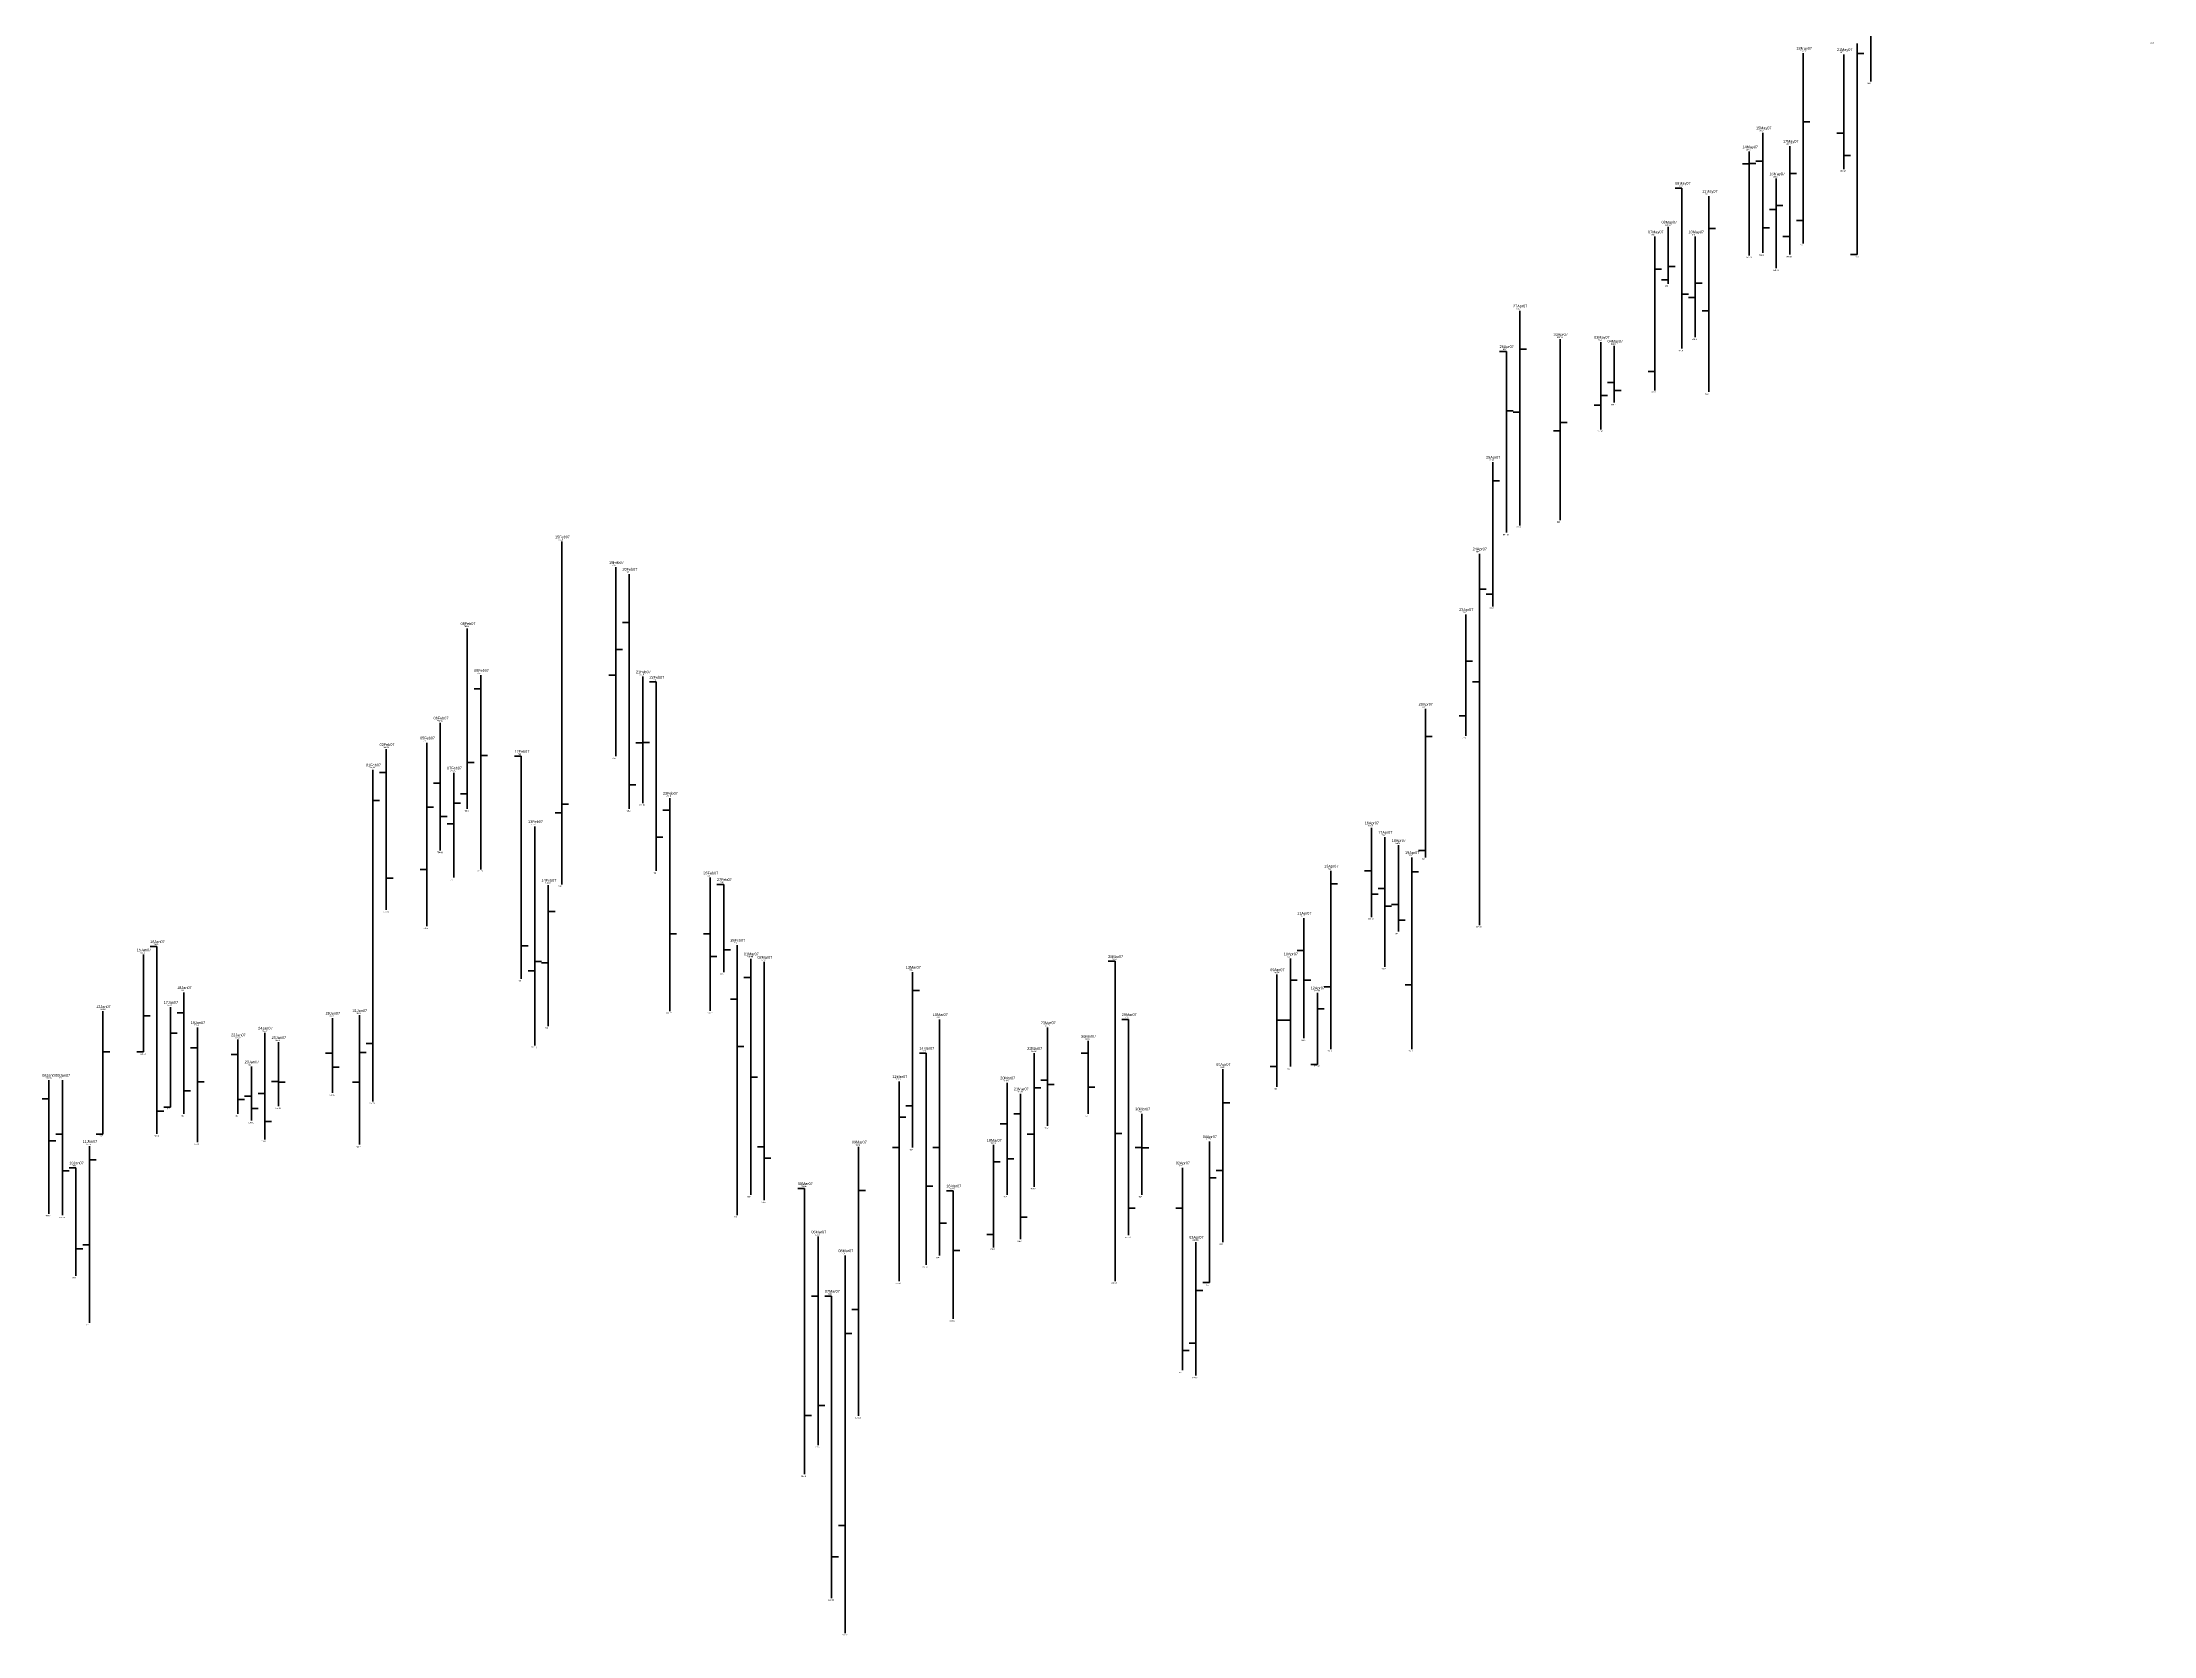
# Model space of a CAD drawing. Header units: inches. Extents: x 0 to 30000, y -20 to 2443.
# Drawn here: x 11916.5 to 12073, y 318.8 to 436.9 of the extents above; entities that cross this region are included whole.
import ezdxf

# ---------------------------------------------------------------- set-up
doc = ezdxf.new("R2010")
doc.units = ezdxf.units.IN
doc.header["$MEASUREMENT"] = 0
for name, color, linetype in [('DATE', 7, 'Continuous'), ('Graph', 7, 'Continuous'), ('Rate', 7, 'Continuous')]:
    doc.layers.add(name, color=color, linetype=linetype)
doc.styles.get("Standard").update_dxf_attribs({"font": 'arial.ttf'})

msp = doc.modelspace()

# ---------------------------------------------------------------- linework, layer by layer
at = {"layer": 'Graph', "color": 3, "lineweight": 35}
for p, q in [((12052, 440.3), (12052, 434)), ((12051, 436.81), (12051, 421.165)), ((12047, 436.105), (12047, 422)), ((12051, 436.065), (12051.5, 436.065)), ((12047, 430.995), (12047.5, 430.995)), ((12043, 428.8), (12043, 421.105)), ((12046, 429.21), (12046, 421.165)), ((12043, 427.9), (12042.5, 427.9)), ((12043, 427.93), (12043.5, 427.93)), ((12045, 426.8), (12045, 420.165)), ((12046, 427.18), (12046.5, 427.18)), ((12040, 425.5), (12040, 411)), ((12045, 424.5), (12044.5, 424.5)), ((12045, 424.815), (12045.5, 424.815)), ((12036, 422.5), (12036, 411.105)), ((12037, 423.22), (12037, 419)), ((12039, 422.5), (12039, 415.05)), ((12040, 423.095), (12040.5, 423.095)), ((12046, 422.505), (12045.5, 422.505)), ((12047, 423.7), (12046.5, 423.7)), ((12051, 421.165), (12050.5, 421.165)), ((12036, 420.095), (12036.5, 420.095)), ((12037, 420.29), (12037.5, 420.29)), ((12037, 419.3), (12036.5, 419.3)), ((12039, 418), (12038.5, 418)), ((12039, 419.06), (12039.5, 419.06)), ((12026, 417), (12026, 401.1)), ((12040, 417), (12039.5, 417)), ((12029, 414.895), (12029, 401.5)), ((12032, 414.69), (12032, 408.215)), ((12026, 414.165), (12026.5, 414.165)), ((12036, 412.5), (12035.5, 412.5)), ((12032, 410), (12031.5, 410)), ((12032, 410.74), (12032.5, 410.74)), ((12026, 409.5), (12025.5, 409.5)), ((12029, 408.715), (12029.5, 408.715)), ((12029, 408.1), (12028.5, 408.1)), ((12024, 405.8), (12024, 395.1)), ((12024, 404.4), (12024.5, 404.4)), ((11955, 399.9), (11955, 374.5)), ((11959, 398), (11959, 384)), ((12023, 399), (12023, 371.485)), ((12023, 396.385), (12023.5, 396.385)), ((12024, 396), (12023.5, 396)), ((12022, 394.5), (12022, 385.5)), ((11948, 393.47), (11948, 380.1)), ((11959, 391.915), (11959.5, 391.915)), ((11959, 390), (11958.5, 390)), ((11961, 389.9), (11961, 380.53)), ((12022, 391.035), (12022.5, 391.035)), ((12023, 389.5), (12022.5, 389.5)), ((12019, 387.5), (12019, 376.5)), ((12022, 387), (12021.5, 387)), ((11945, 385), (11945, 371.4)), ((11961, 385), (11960.5, 385)), ((11961, 385.01), (11961.5, 385.01)), ((12019, 385.455), (12019.5, 385.455)), ((11948, 383.53), (11948.5, 383.53)), ((11941, 382.99), (11941, 358.42)), ((11947, 382.765), (11947, 375)), ((11941, 380.705), (11941.5, 380.705)), ((11947, 380.515), (11947.5, 380.515)), ((11948, 381.2), (11947.5, 381.2)), ((11955, 380.44), (11955.5, 380.44)), ((11945, 380.225), (11945.5, 380.225)), ((11947, 379), (11946.5, 379)), ((11953, 378.8), (11953, 362.565)), ((11955, 379.8), (11954.5, 379.8)), ((11945, 375.6), (11944.5, 375.6)), ((12018, 376.5), (12018, 362.3)), ((12019, 377), (12018.5, 377)), ((11954, 374.445), (11954, 364)), ((12012, 375.5), (12012, 362.3)), ((12012, 374.54), (12012.5, 374.54)), ((12018, 375.44), (12018.5, 375.44)), ((11954, 372.5), (11954.5, 372.5)), ((11924, 369.3), (11924, 362.09)), ((11953, 368.1), (11952.5, 368.1)), ((11953, 368.79), (11953.5, 368.79)), ((11954, 368.7), (11953.5, 368.7)), ((11981, 368), (11981, 355)), ((12008, 367.82), (12008, 359.5)), ((12009, 369), (12009, 361)), ((11981, 366.65), (11981.5, 366.65)), ((12009, 367.395), (12009.5, 367.395)), ((12011, 366.47), (12011, 361.165)), ((12012, 366.9), (12011.5, 366.9)), ((12018, 367.065), (12017.5, 367.065)), ((11921, 365.095), (11921, 356)), ((11924, 364.755), (11924.5, 364.755)), ((11926, 365.4), (11926, 358)), ((11940, 364.8), (11940, 355.22)), ((12011, 365.29), (12011.5, 365.29)), ((11926, 363.475), (11926.5, 363.475)), ((12008, 364.43), (12008.5, 364.43)), ((12009, 364.43), (12008.5, 364.43)), ((11921, 362.09), (11921.5, 362.09)), ((11924, 362.09), (11923.5, 362.09)), ((11940, 362.035), (11940.5, 362.035)), ((11941, 362.7), (11940.5, 362.7)), ((11990, 361.99), (11990, 352.1)), ((12004, 360.8), (12004, 348)), ((12008, 361), (12007.5, 361)), ((12011, 361.165), (12010.5, 361.165)), ((11940, 359.85), (11939.5, 359.85)), ((11980, 359.9), (11980, 345.1)), ((11990, 359.435), (11990.5, 359.435)), ((11926, 358), (11925.5, 358)), ((11980, 357.25), (11980.5, 357.25)), ((11981, 358.1), (11980.5, 358.1)), ((12004, 358.315), (12004.5, 358.315)), ((11921, 356), (11920.5, 356)), ((11990, 356), (11989.5, 356)), ((12003, 355.45), (12003, 345)), ((11920, 355.1), (11920, 342)), ((11920, 354.09), (11920.5, 354.09)), ((11977, 355.05), (11977, 335.11)), ((11980, 355), (11979.5, 355)), ((11987, 355.19), (11987, 347.6)), ((11987, 353.945), (11987.5, 353.945)), ((12003, 352.75), (12003.5, 352.75)), ((12004, 353.3), (12003.5, 353.3)), ((11977, 351.83), (11977.5, 351.83)), ((11920, 347.8), (11919.5, 347.8)), ((11987, 348.55), (11986.5, 348.55)), ((12002, 347.995), (12002, 338.1)), ((11976, 347), (11976, 319.025)), ((12002, 344.42), (12002.5, 344.42)), ((12003, 345), (12002.5, 345)), ((11977, 343.01), (11976.5, 343.01)), ((11976, 341.22), (11976.5, 341.22)), ((12002, 340.5), (12001.5, 340.5)), ((11976, 327), (11975.5, 327))]:
    msp.add_line(p, q, dxfattribs=at)
at = {"layer": 'Graph', "color": 1, "lineweight": 35}
for p, q in [((12050, 436), (12050, 427.51)), ((12044, 430.2), (12044, 421.3)), ((12050, 430.16), (12049.5, 430.16)), ((12044, 428.1), (12043.5, 428.1)), ((12050, 428.5), (12050.5, 428.5)), ((12038, 426.1), (12037.5, 426.1)), ((12038, 426.1), (12038, 414.2)), ((12044, 423.155), (12044.5, 423.155)), ((12038, 418.235), (12038.5, 418.235)), ((12025, 414), (12024.5, 414)), ((12025, 414), (12025, 400.565)), ((12033, 414.4), (12033, 410.2)), ((12033, 411.7), (12032.5, 411.7)), ((12033, 411.105), (12033.5, 411.105)), ((12025, 409.6), (12025.5, 409.6)), ((11960, 397.5), (11960, 380.1)), ((11960, 393.9), (11959.5, 393.9)), ((11949, 390), (11949, 375.61)), ((11949, 389), (11948.5, 389)), ((11962, 389.5), (11961.5, 389.5)), ((11962, 389.5), (11962, 375.5)), ((11946, 386.47), (11946, 377.015)), ((11942, 384.51), (11942, 372.605)), ((11949, 384.045), (11949.5, 384.045)), ((11952, 384), (11951.5, 384)), ((11952, 384), (11952, 367.5)), ((11942, 382.795), (11941.5, 382.795)), ((11946, 382), (11945.5, 382)), ((11960, 381.89), (11960.5, 381.89)), ((11963, 380.9), (11963, 365.11)), ((11946, 379.54), (11946.5, 379.54)), ((11963, 380), (11962.5, 380)), ((12015, 378.7), (12015, 372.08)), ((11962, 378.01), (11962.5, 378.01)), ((12016, 378), (12016, 368.4)), ((12017, 377.4), (12017, 371)), ((11942, 374.95), (11942.5, 374.95)), ((11966, 375), (11966, 365.12)), ((11967, 374.5), (11966.5, 374.5)), ((11967, 374.5), (11967, 368)), ((12015, 375.5), (12014.5, 375.5)), ((12016, 374.2), (12015.5, 374.2)), ((12015, 373.77), (12015.5, 373.77)), ((12016, 372.875), (12016.5, 372.875)), ((12017, 373), (12016.5, 373)), ((12010, 372), (12010, 363.1)), ((12017, 371.85), (12017.5, 371.85)), ((11925, 369.9), (11924.5, 369.9)), ((11925, 369.9), (11925, 356.005)), ((11952, 369.96), (11952.5, 369.96)), ((11963, 370.835), (11963.5, 370.835)), ((11966, 370.835), (11965.5, 370.835)), ((11967, 369.65), (11967.5, 369.65)), ((11968, 370), (11968, 350)), ((12010, 369.59), (12009.5, 369.59)), ((11966, 369.165), (11966.5, 369.165)), ((11969, 368.99), (11969, 351.5)), ((11970, 368.75), (11970, 351.1)), ((11996, 368.8), (11995.5, 368.8)), ((11996, 368.8), (11996, 345.105)), ((11927, 366.5), (11927, 357.5)), ((11969, 367.6), (11968.5, 367.6)), ((12010, 367.405), (12010.5, 367.405)), ((11927, 364.99), (11926.5, 364.99)), ((11938, 364.6), (11938, 359.055)), ((11968, 366), (11967.5, 366)), ((11928, 363.9), (11928, 355.4)), ((11933, 363.495), (11933, 355.6)), ((11983, 364.5), (11983, 347)), ((11991, 363.895), (11991, 356.6)), ((11997, 364.5), (11996.5, 364.5)), ((11997, 364.5), (11997, 348.505)), ((11928, 362.4), (11927.5, 362.4)), ((11931, 361.9), (11930.5, 361.9)), ((11931, 362.995), (11931, 357.5)), ((11934, 362.8), (11934, 358.065)), ((11938, 362), (11937.5, 362)), ((11968, 362.48), (11968.5, 362.48)), ((11982, 362), (11981.5, 362)), ((11982, 362), (11982, 346.3)), ((11994, 362), (11993.5, 362)), ((11994, 362.9), (11994, 357.5)), ((11917, 359.995), (11917, 350.1)), ((11918, 360), (11918, 349.99)), ((11932, 361), (11932, 357.005)), ((11938, 360.95), (11938.5, 360.95)), ((11969, 360.205), (11969.5, 360.205)), ((11991, 360), (11990.5, 360)), ((11917, 358.6), (11916.5, 358.6)), ((11927, 359.195), (11927.5, 359.195)), ((11928, 359.865), (11928.5, 359.865)), ((11931, 358.57), (11931.5, 358.57)), ((11932, 358.8), (11931.5, 358.8)), ((11933, 359), (11932.5, 359)), ((11934, 359.9), (11933.5, 359.9)), ((11934, 359.855), (11934.5, 359.855)), ((11988, 359.8), (11988, 351.5)), ((11989, 358.99), (11989, 348.2)), ((11991, 359.67), (11991.5, 359.67)), ((11994, 359.48), (11994.5, 359.48)), ((11925, 357.705), (11925.5, 357.705)), ((11932, 357.89), (11932.5, 357.89)), ((11933, 356.925), (11933.5, 356.925)), ((11989, 357.495), (11988.5, 357.495)), ((11998, 357.5), (11998, 351.5)), ((11917, 355.51), (11917.5, 355.51)), ((11918, 356), (11917.5, 356)), ((11988, 356.76), (11987.5, 356.76)), ((11996, 356.04), (11996.5, 356.04)), ((11970, 355.065), (11969.5, 355.065)), ((11970, 354.225), (11970.5, 354.225)), ((11983, 355), (11982.5, 355)), ((11988, 354.155), (11988.5, 354.155)), ((11998, 355), (11997.5, 355)), ((11998, 354.97), (11998.5, 354.97)), ((11918, 353.275), (11918.5, 353.275)), ((11919, 353.5), (11918.5, 353.5)), ((11919, 353.5), (11919, 345.5)), ((11982, 352.13), (11982.5, 352.13)), ((12001, 353.5), (12001, 338.5)), ((11973, 351.97), (11972.5, 351.97)), ((11973, 351.97), (11973, 330.8)), ((11984, 351.8), (11983.5, 351.8)), ((11984, 351.8), (11984, 342.3)), ((11983, 349.39), (11983.5, 349.39)), ((11989, 349.835), (11989.5, 349.835)), ((11997, 350.5), (11997.5, 350.5)), ((12001, 350.5), (12000.5, 350.5)), ((11919, 347.49), (11919.5, 347.49)), ((11974, 348.4), (11974, 332.95)), ((11984, 347.365), (11984.5, 347.365)), ((11974, 344), (11973.5, 344)), ((11975, 344), (11974.5, 344)), ((11975, 344), (11975, 321.61)), ((12001, 339.965), (12001.5, 339.965)), ((11973, 335.14), (11973.5, 335.14)), ((11974, 335.89), (11974.5, 335.89)), ((11975, 324.675), (11975.5, 324.675))]:
    msp.add_line(p, q, dxfattribs=at)

# ---------------------------------------------------------------- texts
at = {"layer": 'DATE'}
for s, p in [('18May07', (12046.5, 436.355)), ('21May07', (12049.5, 436.25)), ('15May07', (12043.5, 430.45)), ('14May07', (12042.5, 429.05)), ('17May07', (12045.5, 429.46)), ('16May07', (12044.5, 427.05)), ('09May07', (12037.5, 426.35)), ('11May07', (12039.5, 425.75)), ('07May07', (12035.5, 422.75)), ('08May07', (12036.5, 423.47)), ('10May07', (12038.5, 422.75)), ('27Apr07', (12025.5, 417.25)), ('30Apr07', (12028.5, 415.145)), ('03May07', (12031.5, 414.94)), ('04May07', (12032.5, 414.65)), ('26Apr07', (12024.5, 414.25)), ('25Apr07', (12023.5, 406.05)), ('15Feb07', (11954.5, 400.15)), ('24Apr07', (12022.5, 399.25)), ('19Feb07', (11958.5, 398.25)), ('20Feb07', (11959.5, 397.75)), ('23Apr07', (12021.5, 394.75)), ('08Feb07', (11947.5, 393.72)), ('09Feb07', (11948.5, 390.25)), ('21Feb07', (11960.5, 390.15)), ('22Feb07', (11961.5, 389.75)), ('06Feb07', (11945.5, 386.72)), ('20Apr07', (12018.5, 387.75)), ('02Feb07', (11941.5, 384.76)), ('05Feb07', (11944.5, 385.25)), ('01Feb07', (11940.5, 383.24)), ('12Feb07', (11951.5, 384.25)), ('07Feb07', (11946.5, 383.015)), ('23Feb07', (11962.5, 381.15)), ('13Feb07', (11952.5, 379.05)), ('16Apr07', (12014.5, 378.95)), ('17Apr07', (12015.5, 378.25)), ('18Apr07', (12016.5, 377.65)), ('13Apr07', (12011.5, 375.75)), ('19Apr07', (12017.5, 376.75)), ('14Feb07', (11953.5, 374.695)), ('26Feb07', (11965.5, 375.25)), ('27Feb07', (11966.5, 374.75)), ('11Apr07', (12009.5, 372.25)), ('15Jan07', (11923.5, 369.55)), ('16Jan07', (11924.5, 370.15)), ('28Feb07', (11967.5, 370.25)), ('01Mar07', (11968.5, 369.24)), ('10Apr07', (12008.5, 369.25)), ('02Mar07', (11969.5, 369)), ('13Mar07', (11980.5, 368.25)), ('28Mar07', (11995.5, 369.05)), ('09Apr07', (12007.5, 368.07)), ('18Jan07', (11926.5, 366.75)), ('12Apr07', (12010.5, 366.72)), ('12Jan07', (11920.5, 365.345)), ('17Jan07', (11925.5, 365.65)), ('29Jan07', (11937.5, 364.85)), ('31Jan07', (11939.5, 365.05)), ('15Mar07', (11982.5, 364.75)), ('29Mar07', (11996.5, 364.75)), ('19Jan07', (11927.5, 364.15)), ('22Jan07', (11930.5, 363.245)), ('24Jan07', (11932.5, 363.745)), ('25Jan07', (11933.5, 363.05)), ('23Mar07', (11990.5, 364.145)), ('26Mar07', (11993.5, 363.15)), ('14Mar07', (11981.5, 362.25)), ('22Mar07', (11989.5, 362.24)), ('08Jan07', (11916.5, 360.245)), ('09Jan07', (11917.5, 360.25)), ('23Jan07', (11931.5, 361.25)), ('12Mar07', (11979.5, 360.15)), ('20Mar07', (11987.5, 360.05)), ('05Apr07', (12003.5, 361.05)), ('21Mar07', (11988.5, 359.24)), ('30Mar07', (11997.5, 357.75)), ('11Jan07', (11919.5, 355.35)), ('09Mar07', (11976.5, 355.3)), ('19Mar07', (11986.5, 355.44)), ('04Apr07', (12002.5, 355.7)), ('10Jan07', (11918.5, 353.75)), ('02Apr07', (12000.5, 353.75)), ('05Mar07', (11972.5, 352.22)), ('16Mar07', (11983.5, 352.05)), ('06Mar07', (11973.5, 348.65)), ('08Mar07', (11975.5, 347.25)), ('03Apr07', (12001.5, 348.245)), ('07Mar07', (11974.5, 344.25))]:
    msp.add_text(s, height=0.2, dxfattribs=at).set_placement(p)
at = {"layer": 'Rate'}
for s, p in [('874', (12072.75, 436.8)), ('872.21', (12046.75, 436.205)), ('872', (12049.75, 436.1)), ('868', (12051.75, 433.8)), ('860.4', (12043.75, 430.3)), ('857.6', (12042.75, 428.9)), ('858.42', (12045.75, 429.31)), ('855.02', (12049.75, 427.31)), ('852.2', (12037.75, 426.2)), ('851', (12039.75, 425.6)), ('853.6', (12044.75, 426.9)), ('845', (12035.75, 422.6)), ('846.44', (12036.75, 423.32)), ('845', (12038.75, 422.6)), ('842.21', (12042.75, 420.905)), ('842.6', (12043.75, 421.1)), ('842.33', (12045.75, 420.965)), ('844', (12046.75, 421.8)), ('842.33', (12050.75, 420.965)), ('840.33', (12044.75, 419.965)), ('838', (12036.75, 418.8)), ('834', (12025.75, 417.1)), ('829.79', (12028.75, 414.995)), ('829.38', (12031.75, 414.79)), ('830.1', (12038.75, 414.85)), ('828', (12024.75, 414.1)), ('828.8', (12032.75, 414.5)), ('828.4', (12037.75, 414)), ('820.4', (12032.75, 410)), ('822.21', (12035.75, 410.905)), ('822', (12039.75, 410.8)), ('816.43', (12031.75, 408.015)), ('811.6', (12023.75, 405.9)), ('802.2', (12025.75, 400.9)), ('803', (12028.75, 401.3)), ('799.8', (11954.75, 400)), ('798', (12022.75, 399.1)), ('801.13', (12024.75, 400.365)), ('796', (11958.75, 398.1)), ('795', (11959.75, 397.6)), ('789', (12021.75, 394.6)), ('790.2', (12023.75, 394.9)), ('786.94', (11947.75, 393.57)), ('780', (11948.75, 390.1)), ('779.8', (11960.75, 390)), ('779', (11961.75, 389.6)), ('772.94', (11945.75, 386.57)), ('775', (12018.75, 387.6)), ('770', (11944.75, 385.1)), ('771', (12021.75, 385.3)), ('769.02', (11941.75, 384.61)), ('768', (11951.75, 384.1)), ('768', (11958.75, 383.8)), ('765.98', (11940.75, 383.09)), ('765.53', (11946.75, 382.865)), ('761.06', (11960.75, 380.33)), ('761.8', (11962.75, 381)), ('760.2', (11947.75, 379.9)), ('757.6', (11952.75, 378.9)), ('760.2', (11959.75, 379.9)), ('757.4', (12014.75, 378.8)), ('756', (12015.75, 378.1)), ('754.8', (12016.75, 377.5)), ('754.03', (11945.75, 376.815)), ('751', (12011.75, 375.6)), ('753', (12017.75, 376.6)), ('753', (12018.75, 376.3)), ('750', (11946.75, 374.8)), ('751.22', (11948.75, 375.41)), ('748.89', (11953.75, 374.545)), ('749', (11954.75, 374.3)), ('751', (11961.75, 375.3)), ('750', (11965.75, 375.1)), ('749', (11966.75, 374.6)), ('745.21', (11941.75, 372.405)), ('742.8', (11944.75, 371.2)), ('744', (12009.75, 372.1)), ('744.16', (12014.75, 371.88)), ('742', (12016.75, 370.8)), ('742.97', (12022.75, 371.285)), ('738.6', (11923.75, 369.4)), ('739.8', (11924.75, 370)), ('740', (11967.75, 370.1)), ('736', (11966.75, 367.8)), ('737.98', (11968.75, 369.09)), ('737.5', (11969.75, 368.85)), ('736', (11980.75, 368.1)), ('737.6', (11995.75, 368.9)), ('735.64', (12007.75, 367.92)), ('738', (12008.75, 369.1)), ('736.8', (12015.75, 368.2)), ('733', (11926.75, 366.6)), ('735', (11951.75, 367.3)), ('732.94', (12010.75, 366.57)), ('730.19', (11920.75, 365.195)), ('730.8', (11925.75, 365.5)), ('729.2', (11937.75, 364.7)), ('729.6', (11939.75, 364.9)), ('730.22', (11962.75, 364.91)), ('730.24', (11965.75, 364.92)), ('729', (11982.75, 364.6)), ('729', (11996.75, 364.6)), ('727.8', (11927.75, 364)), ('725.99', (11930.75, 363.095)), ('726.99', (11932.75, 363.595)), ('728', (11953.75, 363.8)), ('727.79', (11990.75, 363.995)), ('725.8', (11993.75, 363)), ('724.18', (11923.75, 361.89)), ('725.6', (11933.75, 362.9)), ('725.13', (11952.75, 362.365)), ('724', (11981.75, 362.1)), ('723.98', (11989.75, 362.09)), ('726.2', (12009.75, 362.9)), ('724.6', (12011.75, 362.1)), ('724.6', (12017.75, 362.1)), ('719.99', (11916.75, 360.095)), ('720', (11917.75, 360.1)), ('722', (11931.75, 361.1)), ('719.8', (11979.75, 360)), ('719.6', (11987.75, 359.9)), ('721.6', (12003.75, 360.9)), ('722', (12008.75, 360.8)), ('722.33', (12010.75, 360.965)), ('718.11', (11937.75, 358.855)), ('717.98', (11988.75, 359.09)), ('719', (12007.75, 359.3)), ('716', (11925.75, 357.8)), ('715', (11926.75, 357.3)), ('715', (11930.75, 357.3)), ('714.01', (11931.75, 356.805)), ('716.13', (11933.75, 357.865)), ('716.84', (11940.75, 358.22)), ('715', (11993.75, 357.3)), ('715', (11997.75, 357.6)), ('710.2', (11919.75, 355.2)), ('712', (11920.75, 355.8)), ('712.01', (11924.75, 355.805)), ('710.8', (11927.75, 355.2)), ('711.2', (11932.75, 355.4)), ('710.1', (11976.75, 355.15)), ('710.38', (11986.75, 355.29)), ('713.2', (11990.75, 356.4)), ('710.9', (12002.75, 355.55)), ('707', (11918.75, 353.6)), ('710.44', (11939.75, 355.02)), ('710', (11980.75, 354.8)), ('707', (12000.75, 353.6)), ('703.94', (11972.75, 352.07)), ('703', (11968.75, 351.3)), ('702.2', (11969.75, 350.9)), ('703.6', (11983.75, 351.9)), ('703', (11987.75, 351.3)), ('704.2', (11989.75, 351.9)), ('703', (11997.75, 351.3)), ('700.2', (11916.75, 349.9)), ('699.98', (11917.75, 349.79)), ('700', (11967.75, 349.8)), ('696.8', (11973.75, 348.5)), ('695.2', (11986.75, 347.4)), ('696.4', (11988.75, 348)), ('697.01', (11996.75, 348.305)), ('695.99', (12001.75, 348.095)), ('696', (12003.75, 347.8)), ('694', (11975.75, 347.1)), ('692.6', (11981.75, 346.1)), ('694', (11982.75, 346.8)), ('691', (11918.75, 345.3)), ('690.2', (11979.75, 344.9)), ('690.21', (11995.75, 344.905)), ('690', (12002.75, 344.8)), ('688', (11974.75, 344.1)), ('684', (11919.75, 341.8)), ('684.6', (11983.75, 342.1)), ('677', (12000.75, 338.3)), ('676.2', (12001.75, 337.9)), ('670.22', (11976.75, 334.91)), ('665.9', (11973.75, 332.75)), ('661.6', (11972.75, 330.6)), ('643.22', (11974.75, 321.41)), ('638.05', (11975.75, 318.825))]:
    msp.add_text(s, height=0.1, dxfattribs=at).set_placement(p)

doc.saveas('drawing.dxf')
